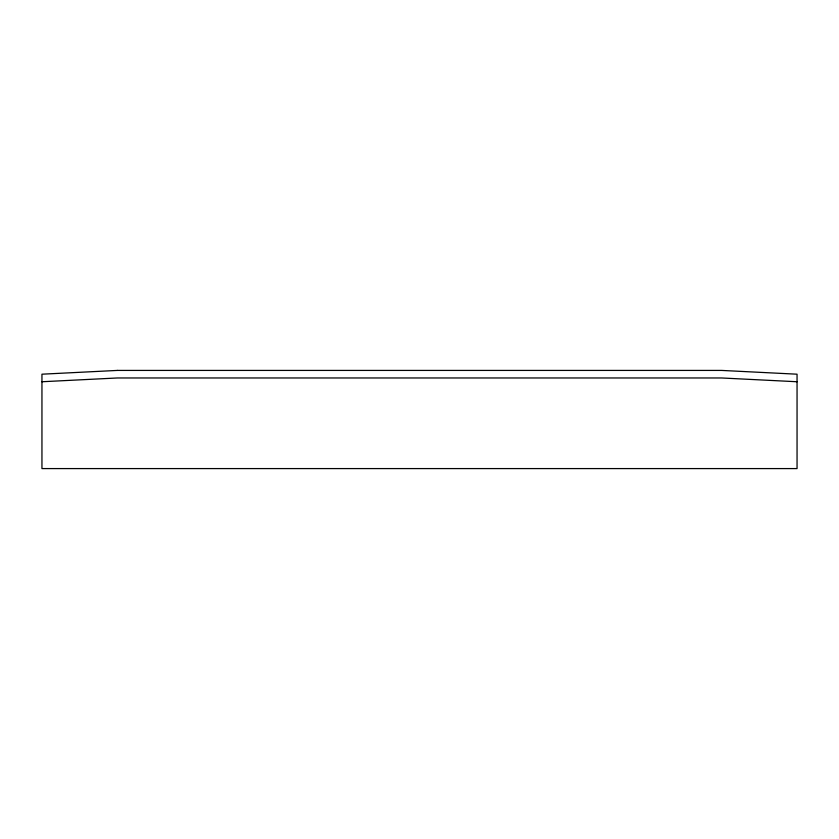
<?xml version="1.0" encoding="UTF-8"?>
<svg xmlns="http://www.w3.org/2000/svg" width="839" height="839" viewBox="0 0 839 839"><rect width="100%" height="100%" fill="white"/><g stroke="black" fill="none" stroke-linecap="round" stroke-linejoin="round"><path stroke-width="1.26" d="M41.95 381.745L117.46 377.969L721.54 377.969L797.05 381.745M117.46 370.418L41.95 374.194L41.95 468.582L797.05 468.582L797.05 374.194L721.54 370.418L117.46 370.418"/></g></svg>
